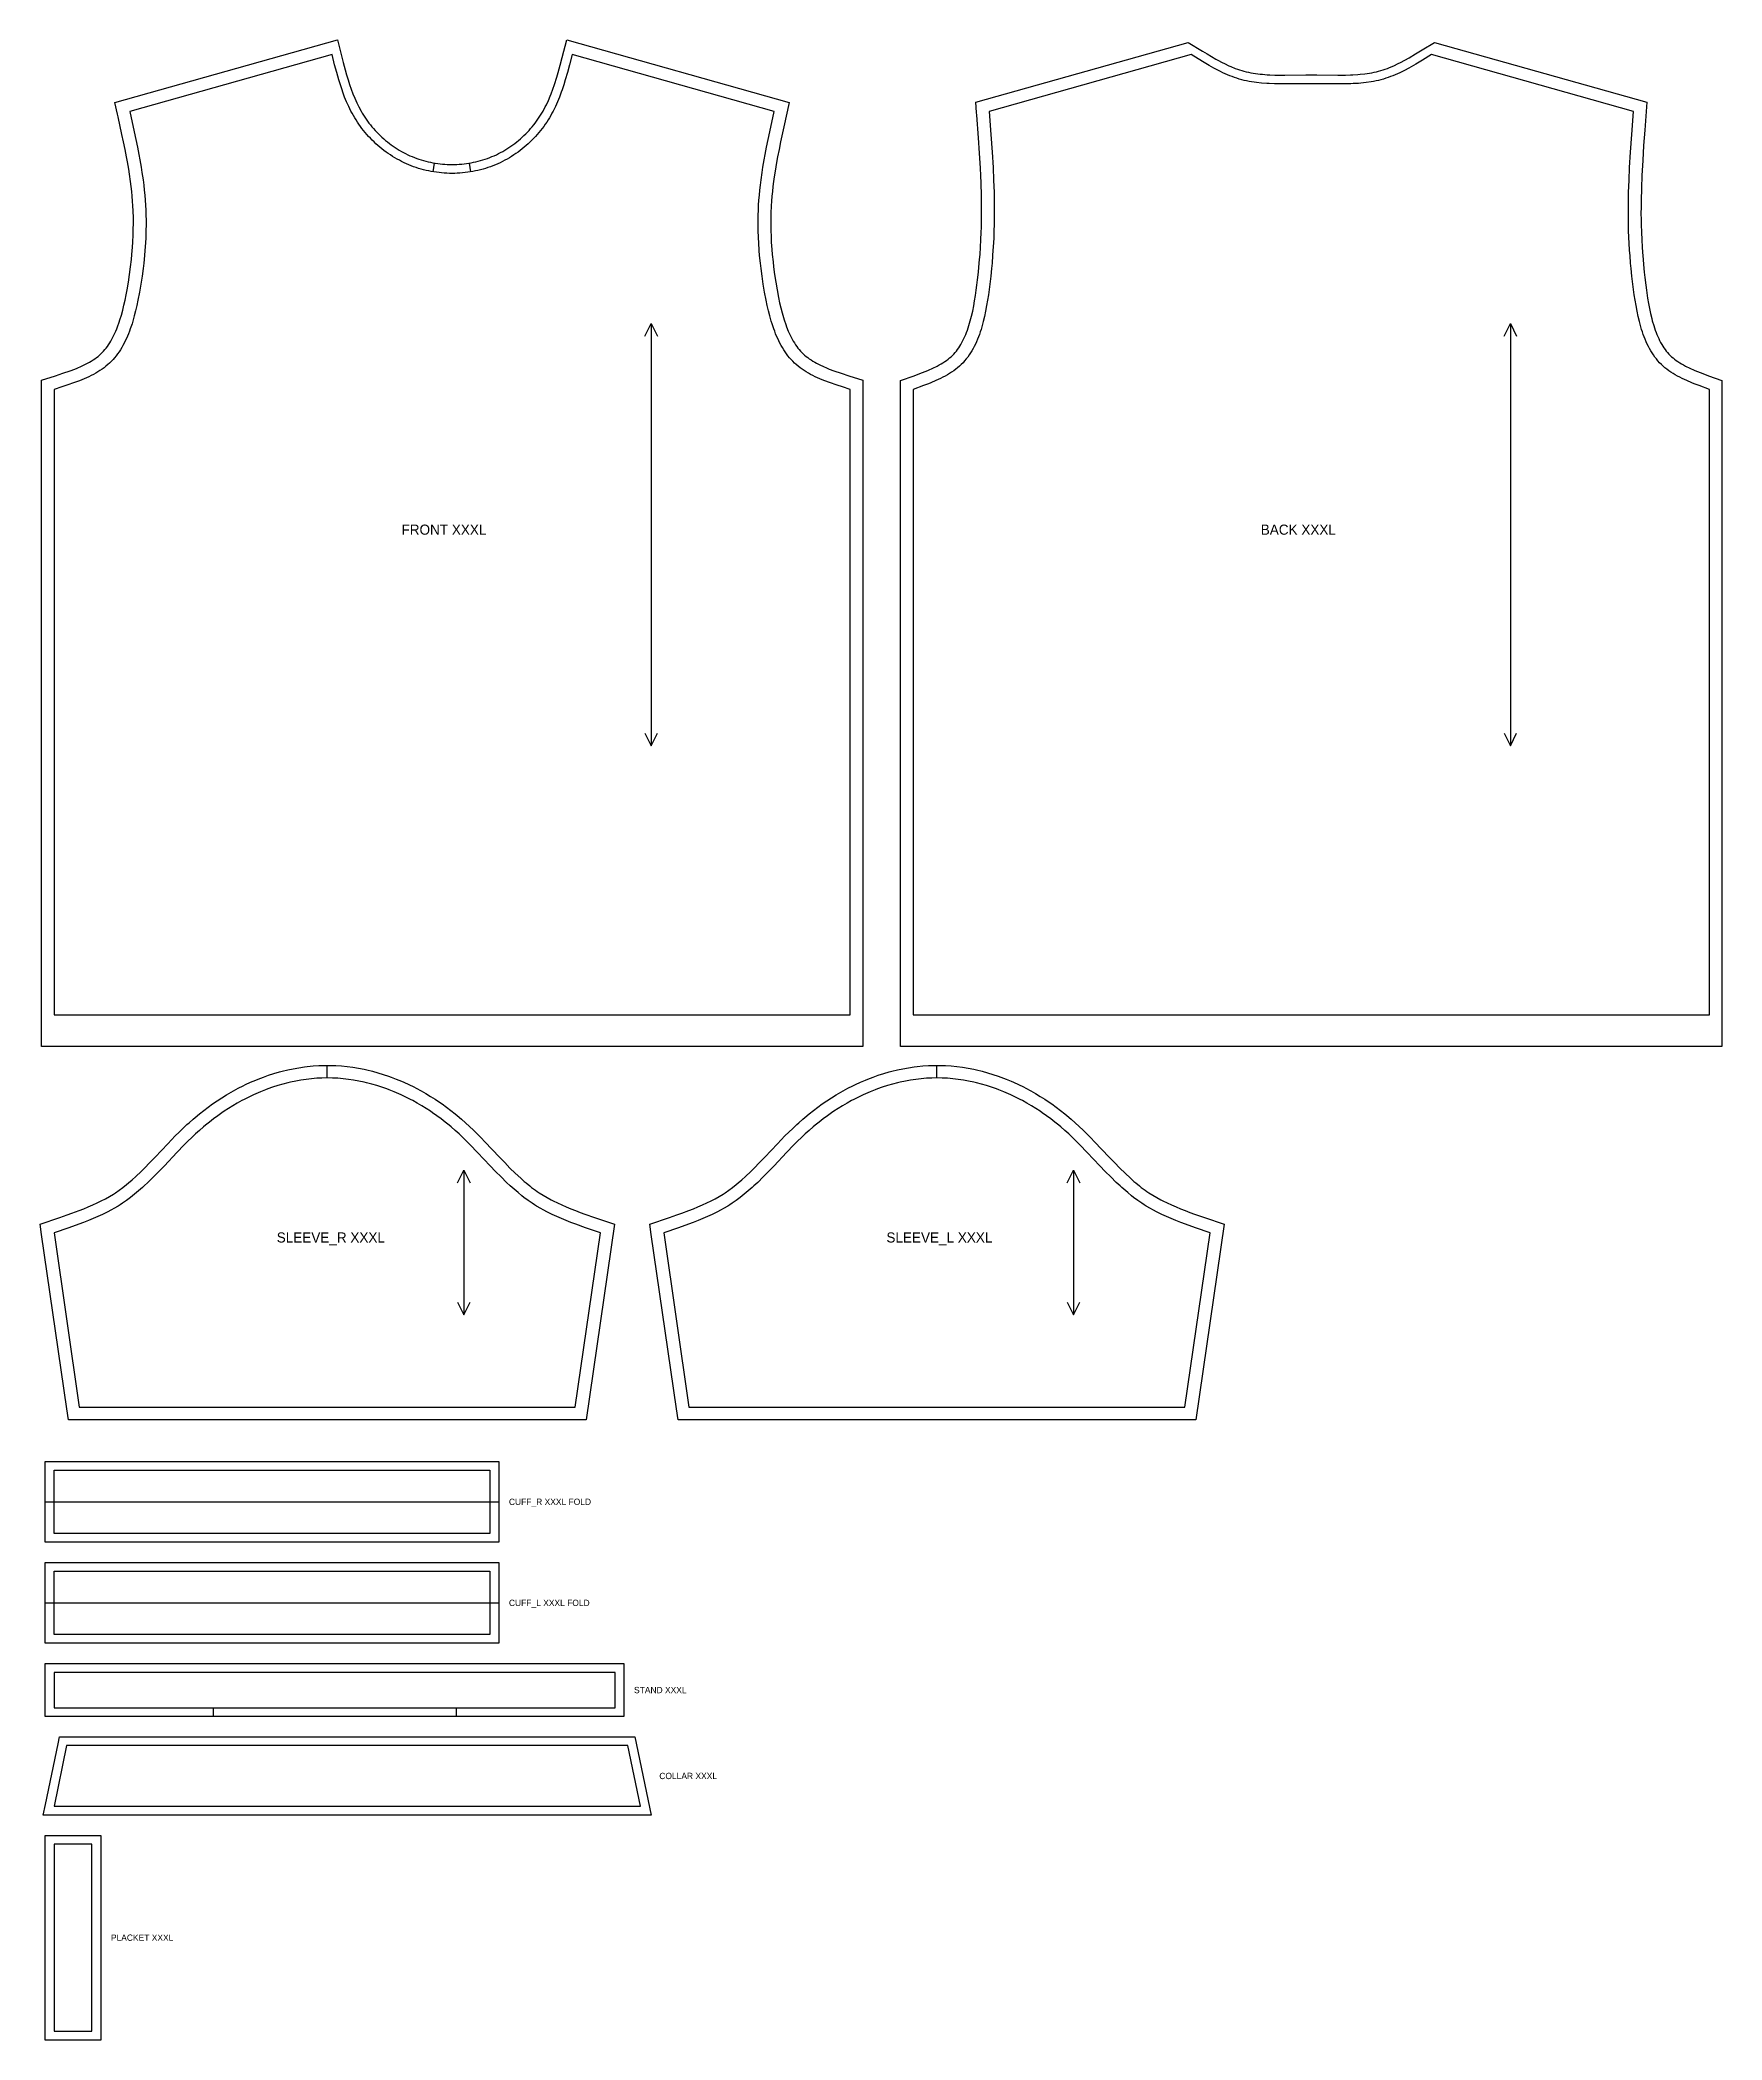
# Model space of a CAD drawing. Extents: x 24 to 1355, y 28 to 1611.
import ezdxf

# ---------------------------------------------------------------- set-up
doc = ezdxf.new("R2010")
doc.units = 0
for name, color, linetype in [('CUT', 7, 'CONTINUOUS'), ('FOLD', 6, 'CONTINUOUS'), ('GRAIN', 3, 'CONTINUOUS'), ('NOTCH', 1, 'CONTINUOUS'), ('SEW', 5, 'CONTINUOUS'), ('TEXT', 2, 'CONTINUOUS')]:
    doc.layers.add(name, color=color, linetype=linetype)

msp = doc.modelspace()

# ---------------------------------------------------------------- linework, layer by layer
at = {"layer": 'CUT'}
for points in [[(85.24, 1552.324), (83.18, 1561.563), (259.267, 1611.088), (263.839, 1593.243), (265.426, 1587.342), (266.527, 1583.462), (267.676, 1579.633), (268.885, 1575.861), (270.165, 1572.153), (271.526, 1568.513), (272.979, 1564.948), (274.535, 1561.463), (276.204, 1558.063), (277.996, 1554.751), (278.942, 1553.129), (279.923, 1551.53), (280.94, 1549.956), (281.995, 1548.401), (283.089, 1546.867), (284.22, 1545.353), (285.387, 1543.862), (286.59, 1542.394), (287.827, 1540.951), (289.098, 1539.533), (290.402, 1538.141), (291.737, 1536.777), (293.104, 1535.442), (294.501, 1534.137), (295.926, 1532.862), (297.38, 1531.619), (298.861, 1530.409), (300.367, 1529.232), (301.9, 1528.091), (303.456, 1526.985), (305.035, 1525.915), (306.637, 1524.884), (308.26, 1523.891), (309.904, 1522.937), (311.566, 1522.024), (313.247, 1521.153), (314.96, 1520.316), (316.691, 1519.522), (318.441, 1518.769), (320.208, 1518.058), (321.991, 1517.39), (323.79, 1516.763), (325.602, 1516.179), (327.429, 1515.638), (329.267, 1515.139), (331.117, 1514.682), (332.977, 1514.269), (334.846, 1513.899), (336.723, 1513.572), (338.607, 1513.288), (340.497, 1513.048), (342.392, 1512.851), (344.291, 1512.697), (346.192, 1512.588), (348.096, 1512.522), (350, 1512.5), (351.904, 1512.522), (353.808, 1512.588), (355.709, 1512.697), (357.608, 1512.851), (359.503, 1513.048), (361.393, 1513.288), (363.277, 1513.572), (365.154, 1513.899), (367.023, 1514.269), (368.883, 1514.682), (370.733, 1515.139), (372.571, 1515.638), (374.398, 1516.179), (376.21, 1516.763), (378.009, 1517.39), (379.792, 1518.058), (381.559, 1518.769), (383.309, 1519.522), (385.04, 1520.316), (386.753, 1521.153), (388.434, 1522.024), (390.096, 1522.937), (391.74, 1523.891), (393.363, 1524.884), (394.965, 1525.915), (396.544, 1526.985), (398.1, 1528.091), (399.633, 1529.232), (401.139, 1530.409), (402.62, 1531.619), (404.074, 1532.862), (405.499, 1534.137), (406.896, 1535.442), (408.263, 1536.777), (409.598, 1538.141), (410.902, 1539.533), (412.173, 1540.951), (413.41, 1542.394), (414.613, 1543.862), (415.78, 1545.353), (416.911, 1546.867), (418.005, 1548.401), (419.06, 1549.956), (420.077, 1551.53), (421.058, 1553.129), (422.004, 1554.751), (423.796, 1558.063), (424.646, 1559.752), (426.257, 1563.196), (427.76, 1566.721), (428.474, 1568.513), (429.835, 1572.153), (431.115, 1575.861), (432.905, 1581.541), (434.029, 1585.396), (435.639, 1591.266), (437.193, 1597.223), (440.733, 1611.088), (616.82, 1561.563), (612.537, 1542.309), (609.972, 1530.369), (608.762, 1524.432), (607.617, 1518.519), (606.55, 1512.63), (605.889, 1508.717), (604.98, 1502.87), (604.435, 1498.986), (603.943, 1495.114), (603.507, 1491.255), (603.131, 1487.408), (602.82, 1483.587), (602.573, 1479.784), (602.318, 1474.075), (602.224, 1470.264), (602.195, 1464.533), (602.25, 1460.702), (602.44, 1454.933), (602.637, 1451.07), (603.039, 1445.246), (603.376, 1441.341), (603.983, 1435.445), (604.454, 1431.486), (605.258, 1425.503), (606.179, 1419.459), (607.214, 1413.342), (608.37, 1407.207), (609.217, 1403.159), (610.136, 1399.165), (611.136, 1395.243), (612.223, 1391.411), (612.802, 1389.534), (614.033, 1385.871), (614.687, 1384.089), (616.075, 1380.634), (616.809, 1378.966), (617.572, 1377.34), (618.362, 1375.758), (619.181, 1374.222), (620.028, 1372.733), (620.904, 1371.293), (621.809, 1369.903), (622.743, 1368.565), (623.707, 1367.278), (624.701, 1366.045), (625.726, 1364.865), (626.782, 1363.738), (627.874, 1362.663), (629.007, 1361.634), (630.194, 1360.636), (631.437, 1359.668), (632.736, 1358.728), (634.09, 1357.815), (635.499, 1356.927), (636.961, 1356.065), (638.474, 1355.226), (640.038, 1354.41), (641.65, 1353.617), (643.308, 1352.844), (646.754, 1351.357), (648.537, 1350.64), (652.212, 1349.251), (657.959, 1347.257), (663.928, 1345.323), (675, 1341.838), (675, 814.5), (25, 814.5), (25, 1341.838), (36.072, 1345.323), (42.041, 1347.257), (47.788, 1349.251), (51.463, 1350.64), (53.246, 1351.357), (56.692, 1352.844), (58.35, 1353.617), (59.962, 1354.41), (61.526, 1355.226), (63.039, 1356.065), (64.501, 1356.927), (65.91, 1357.815), (67.264, 1358.728), (68.563, 1359.668), (69.806, 1360.636), (70.993, 1361.634), (72.126, 1362.663), (73.218, 1363.738), (74.274, 1364.865), (75.299, 1366.045), (76.293, 1367.278), (77.257, 1368.565), (78.191, 1369.903), (79.096, 1371.293), (79.972, 1372.733), (80.819, 1374.222), (81.638, 1375.758), (82.428, 1377.34), (83.191, 1378.966), (83.925, 1380.634), (84.632, 1382.342), (85.313, 1384.089), (86.595, 1387.687), (87.198, 1389.534), (88.332, 1393.315), (89.374, 1397.194), (90.333, 1401.154), (91.215, 1405.177), (92.03, 1409.246), (92.786, 1413.342), (93.821, 1419.459), (94.742, 1425.503), (95.546, 1431.486), (96.233, 1437.415), (96.624, 1441.341), (97.109, 1447.192), (97.363, 1451.07), (97.638, 1456.859), (97.75, 1460.702), (97.81, 1466.446), (97.776, 1470.264), (97.612, 1475.979), (97.427, 1479.784), (97.18, 1483.587), (96.869, 1487.408), (96.493, 1491.255), (96.057, 1495.114), (95.565, 1498.986), (94.729, 1504.816), (94.111, 1508.717), (93.104, 1514.59), (92.383, 1518.519), (91.238, 1524.432), (90.028, 1530.369), (88.765, 1536.328), (85.687, 1550.316)], [(765.03, 1553.722), (764.392, 1561.904), (932.638, 1609.224), (943.967, 1602.168), (947.448, 1600.041), (950.912, 1597.98), (954.364, 1596.003), (956.085, 1595.052), (959.523, 1593.236), (961.24, 1592.375), (964.671, 1590.759), (966.386, 1590.008), (969.817, 1588.629), (971.534, 1588.005), (973.252, 1587.427), (974.973, 1586.896), (976.715, 1586.409), (978.474, 1585.966), (980.253, 1585.565), (982.052, 1585.203), (983.87, 1584.879), (985.706, 1584.591), (989.436, 1584.116), (991.328, 1583.926), (995.164, 1583.631), (997.108, 1583.522), (1001.042, 1583.371), (1005.035, 1583.297), (1009.084, 1583.283), (1025.741, 1583.479), (1030, 1583.5), (1034.259, 1583.479), (1050.916, 1583.283), (1056.969, 1583.326), (1060.933, 1583.436), (1062.892, 1583.522), (1066.762, 1583.765), (1068.672, 1583.926), (1072.438, 1584.337), (1076.13, 1584.879), (1077.948, 1585.203), (1079.747, 1585.565), (1081.526, 1585.966), (1083.285, 1586.409), (1085.027, 1586.896), (1086.748, 1587.427), (1088.466, 1588.005), (1090.183, 1588.629), (1091.898, 1589.297), (1095.329, 1590.759), (1098.76, 1592.375), (1100.477, 1593.236), (1103.915, 1595.052), (1107.361, 1596.98), (1112.552, 1600.041), (1117.781, 1603.25), (1127.362, 1609.224), (1295.608, 1561.904), (1293.881, 1539.624), (1293.004, 1527.595), (1292.226, 1515.632), (1291.59, 1503.75), (1291.201, 1493.92), (1290.964, 1484.154), (1290.905, 1478.302), (1290.903, 1474.409), (1290.956, 1468.575), (1291.03, 1464.687), (1291.201, 1458.848), (1291.448, 1452.994), (1291.771, 1447.117), (1292.031, 1443.182), (1292.49, 1437.248), (1292.842, 1433.266), (1293.442, 1427.249), (1293.891, 1423.205), (1294.641, 1417.083), (1295.196, 1412.942), (1296.12, 1406.706), (1296.81, 1402.587), (1297.573, 1398.521), (1298.417, 1394.525), (1299.353, 1390.621), (1299.858, 1388.709), (1300.946, 1384.977), (1301.531, 1383.162), (1302.145, 1381.385), (1302.787, 1379.646), (1303.459, 1377.95), (1304.161, 1376.297), (1304.894, 1374.691), (1305.657, 1373.132), (1306.452, 1371.622), (1307.278, 1370.164), (1308.136, 1368.758), (1309.025, 1367.406), (1309.948, 1366.108), (1310.903, 1364.865), (1311.892, 1363.676), (1312.917, 1362.543), (1313.979, 1361.462), (1315.091, 1360.424), (1316.263, 1359.417), (1317.499, 1358.435), (1318.797, 1357.479), (1320.157, 1356.547), (1321.577, 1355.638), (1323.056, 1354.751), (1324.592, 1353.885), (1326.181, 1353.039), (1329.513, 1351.403), (1333.027, 1349.831), (1334.846, 1349.066), (1338.59, 1347.565), (1344.429, 1345.36), (1355, 1341.491), (1355, 814.5), (705, 814.5), (705, 1341.491), (715.571, 1345.36), (721.41, 1347.565), (725.154, 1349.066), (726.973, 1349.831), (730.487, 1351.403), (733.819, 1353.039), (735.408, 1353.885), (736.944, 1354.751), (738.423, 1355.638), (739.843, 1356.547), (741.203, 1357.479), (742.501, 1358.435), (743.737, 1359.417), (744.909, 1360.424), (746.021, 1361.462), (747.083, 1362.543), (748.108, 1363.676), (749.097, 1364.865), (750.052, 1366.108), (750.975, 1367.406), (751.864, 1368.758), (752.722, 1370.164), (753.548, 1371.622), (754.343, 1373.132), (755.106, 1374.691), (755.839, 1376.297), (756.541, 1377.95), (757.213, 1379.646), (757.855, 1381.385), (758.469, 1383.162), (759.612, 1386.827), (760.142, 1388.709), (761.127, 1392.561), (762.016, 1396.513), (762.818, 1400.546), (763.543, 1404.641), (764.202, 1408.779), (764.804, 1412.942), (765.359, 1417.083), (765.869, 1421.172), (766.558, 1427.249), (766.968, 1431.267), (767.51, 1437.248), (767.825, 1441.209), (768.229, 1447.117), (768.552, 1452.994), (768.799, 1458.848), (768.921, 1462.742), (769.044, 1468.575), (769.087, 1472.464), (769.095, 1478.302), (769.063, 1482.201), (768.961, 1488.057), (768.661, 1497.843), (768.41, 1503.75), (768.112, 1509.68), (767.4, 1521.604), (766.567, 1533.602), (765.188, 1551.705)], [(25.103, 665.566), (23.904, 673.842), (39.65, 679.104), (45.421, 681.086), (49.217, 682.432), (54.816, 684.507), (58.478, 685.937), (62.076, 687.415), (65.605, 688.946), (69.059, 690.537), (72.434, 692.195), (75.723, 693.926), (78.924, 695.737), (82.03, 697.634), (83.548, 698.617), (86.561, 700.689), (89.526, 702.882), (92.449, 705.192), (93.898, 706.387), (96.771, 708.857), (99.619, 711.424), (103.853, 715.44), (106.659, 718.214), (110.86, 722.499), (115.07, 726.904), (125.051, 737.472), (130.947, 743.568), (133.973, 746.6), (137.061, 749.606), (140.219, 752.577), (141.827, 754.045), (145.079, 756.92), (146.728, 758.331), (150.072, 761.098), (153.476, 763.791), (156.939, 766.407), (160.461, 768.944), (164.04, 771.399), (167.675, 773.77), (171.365, 776.055), (175.11, 778.25), (177.002, 779.314), (180.826, 781.371), (184.701, 783.333), (186.657, 784.278), (190.608, 786.093), (194.607, 787.806), (196.624, 788.623), (200.694, 790.179), (204.811, 791.628), (209.075, 792.997), (213.384, 794.247), (215.553, 794.826), (219.921, 795.889), (224.322, 796.823), (228.755, 797.624), (233.214, 798.289), (235.453, 798.569), (239.947, 799.021), (244.458, 799.326), (248.984, 799.48), (253.516, 799.48), (258.042, 799.326), (262.553, 799.021), (267.047, 798.569), (271.519, 797.974), (275.965, 797.24), (280.383, 796.372), (282.579, 795.889), (286.947, 794.826), (291.276, 793.637), (295.563, 792.327), (299.754, 790.917), (301.806, 790.179), (305.876, 788.623), (309.899, 786.962), (311.892, 786.093), (315.843, 784.278), (319.743, 782.364), (321.674, 781.371), (325.498, 779.314), (329.269, 777.164), (332.987, 774.923), (336.65, 772.595), (338.46, 771.399), (342.039, 768.944), (345.561, 766.407), (349.024, 763.791), (352.428, 761.098), (354.108, 759.724), (357.421, 756.92), (360.673, 754.045), (363.869, 751.096), (366.992, 748.107), (370.048, 745.087), (373.045, 742.047), (375.992, 738.997), (387.43, 726.904), (391.64, 722.499), (395.841, 718.214), (400.055, 714.081), (404.302, 710.129), (407.162, 707.61), (408.602, 706.387), (411.508, 704.023), (412.974, 702.882), (415.939, 700.689), (417.438, 699.638), (418.952, 698.617), (422.011, 696.674), (425.165, 694.821), (428.411, 693.051), (430.066, 692.195), (433.441, 690.537), (436.895, 688.946), (440.424, 687.415), (444.022, 685.937), (447.684, 684.507), (451.404, 683.115), (455.175, 681.756), (462.85, 679.104), (478.596, 673.842), (456.155, 519), (46.345, 519), (45.103, 527.566)], [(507.603, 665.566), (506.404, 673.842), (522.15, 679.104), (527.921, 681.086), (531.717, 682.432), (537.316, 684.507), (540.978, 685.937), (544.576, 687.415), (548.105, 688.946), (551.559, 690.537), (554.934, 692.195), (558.223, 693.926), (561.424, 695.737), (564.53, 697.634), (566.048, 698.617), (569.061, 700.689), (572.026, 702.882), (574.949, 705.192), (576.398, 706.387), (579.271, 708.857), (582.119, 711.424), (586.353, 715.44), (589.159, 718.214), (593.36, 722.499), (597.57, 726.904), (607.551, 737.472), (613.447, 743.568), (616.473, 746.6), (619.561, 749.606), (622.719, 752.577), (624.327, 754.045), (627.579, 756.92), (629.228, 758.331), (632.572, 761.098), (635.976, 763.791), (639.439, 766.407), (642.961, 768.944), (646.54, 771.399), (650.175, 773.77), (653.865, 776.055), (657.61, 778.25), (659.502, 779.314), (663.326, 781.371), (667.201, 783.333), (669.157, 784.278), (673.108, 786.093), (677.107, 787.806), (679.124, 788.623), (683.194, 790.179), (687.311, 791.628), (691.575, 792.997), (695.884, 794.247), (698.053, 794.826), (702.421, 795.889), (706.822, 796.823), (711.255, 797.624), (715.714, 798.289), (717.953, 798.569), (722.447, 799.021), (726.958, 799.326), (731.484, 799.48), (736.016, 799.48), (740.542, 799.326), (745.053, 799.021), (749.547, 798.569), (754.019, 797.974), (758.465, 797.24), (762.883, 796.372), (765.079, 795.889), (769.447, 794.826), (773.776, 793.637), (778.063, 792.327), (782.254, 790.917), (784.306, 790.179), (788.376, 788.623), (792.399, 786.962), (794.392, 786.093), (798.343, 784.278), (802.243, 782.364), (804.174, 781.371), (807.998, 779.314), (811.769, 777.164), (815.487, 774.923), (819.15, 772.595), (820.96, 771.399), (824.539, 768.944), (828.061, 766.407), (831.524, 763.791), (834.928, 761.098), (836.608, 759.724), (839.921, 756.92), (843.173, 754.045), (846.369, 751.096), (849.492, 748.107), (852.548, 745.087), (855.545, 742.047), (858.492, 738.997), (869.93, 726.904), (874.14, 722.499), (878.341, 718.214), (882.555, 714.081), (886.802, 710.129), (889.662, 707.61), (891.102, 706.387), (894.008, 704.023), (895.474, 702.882), (898.439, 700.689), (899.938, 699.638), (901.452, 698.617), (904.511, 696.674), (907.665, 694.821), (910.911, 693.051), (912.566, 692.195), (915.941, 690.537), (919.395, 688.946), (922.924, 687.415), (926.522, 685.937), (930.184, 684.507), (933.904, 683.115), (937.675, 681.756), (945.35, 679.104), (961.096, 673.842), (938.655, 519), (528.845, 519), (527.603, 527.566)], [(28, 486), (387, 486), (387, 422), (28, 422)], [(28, 406), (387, 406), (387, 342), (28, 342)], [(28, 319), (28, 326), (486, 326), (486, 284), (28, 284), (28, 291)], [(38.147, 262.428), (39.308, 268), (494.692, 268), (507.609, 206), (26.391, 206), (28.147, 214.428)], [(28, 183), (28, 190), (72, 190), (72, 28), (28, 28), (28, 35)]]:
    msp.add_lwpolyline(points, close=True, dxfattribs=at)
at = {"layer": 'FOLD'}
for points in [[(28, 454), (387, 454)], [(28, 374), (387, 374)]]:
    msp.add_lwpolyline(points, dxfattribs=at)
at = {"layer": 'GRAIN'}
for points in [[(502.5, 1376.7), (507.5, 1386.7), (512.5, 1376.7)], [(507.5, 1386.7), (507.5, 1052.3)], [(1182.5, 1376.7), (1187.5, 1386.7), (1192.5, 1376.7)], [(1187.5, 1386.7), (1187.5, 1052.3)], [(502.5, 1062.3), (507.5, 1052.3), (512.5, 1062.3)], [(1182.5, 1062.3), (1187.5, 1052.3), (1192.5, 1062.3)], [(354.375, 706.56), (359.375, 716.56), (364.375, 706.56)], [(359.375, 716.56), (359.375, 601.94)], [(836.875, 706.56), (841.875, 716.56), (846.875, 706.56)], [(841.875, 716.56), (841.875, 601.94)], [(354.375, 611.94), (359.375, 601.94), (364.375, 611.94)], [(836.875, 611.94), (841.875, 601.94), (846.875, 611.94)]]:
    msp.add_lwpolyline(points, dxfattribs=at)
at = {"layer": 'NOTCH'}
for points in [[(335.05, 1506.758), (336.218, 1513.66)], [(364.95, 1506.758), (363.782, 1513.66)], [(251.25, 789.5), (251.25, 799.5)], [(733.75, 789.5), (733.75, 799.5)], [(160.874, 291), (160.874, 284)], [(353.126, 291), (353.126, 284)]]:
    msp.add_lwpolyline(points, dxfattribs=at)
at = {"layer": 'SEW'}
for points in [[(95, 1554.5), (98.542, 1538.431), (99.818, 1532.407), (101.046, 1526.385), (102.211, 1520.364), (102.947, 1516.351), (103.98, 1510.334), (104.615, 1506.325), (105.477, 1500.313), (105.986, 1496.307), (106.438, 1492.303), (106.829, 1488.3), (107.153, 1484.317), (107.411, 1480.351), (107.604, 1476.384), (107.733, 1472.416), (107.8, 1468.445), (107.804, 1464.468), (107.748, 1460.485), (107.551, 1454.494), (107.346, 1450.487), (106.929, 1444.455), (106.581, 1440.415), (105.955, 1434.325), (105.469, 1430.243), (104.64, 1424.082), (103.694, 1417.871), (102.631, 1411.591), (101.436, 1405.244), (100.551, 1401.017), (99.583, 1396.812), (98.521, 1392.647), (97.355, 1388.538), (96.729, 1386.509), (95.386, 1382.514), (94.666, 1380.551), (93.912, 1378.615), (93.122, 1376.707), (92.295, 1374.829), (91.429, 1372.983), (90.524, 1371.172), (89.579, 1369.397), (88.591, 1367.661), (87.559, 1365.965), (86.482, 1364.311), (85.359, 1362.703), (84.188, 1361.141), (82.968, 1359.627), (81.697, 1358.165), (80.375, 1356.755), (79, 1355.4), (77.574, 1354.104), (76.096, 1352.862), (74.568, 1351.672), (72.993, 1350.532), (71.372, 1349.438), (69.709, 1348.39), (68.004, 1347.384), (66.262, 1346.419), (64.483, 1345.491), (62.67, 1344.598), (60.826, 1343.739), (57.052, 1342.11), (55.126, 1341.335), (51.209, 1339.855), (45.204, 1337.77), (41.141, 1336.443), (35, 1334.5), (35, 839.5), (665, 839.5), (665, 1334.5), (658.859, 1336.443), (654.796, 1337.77), (648.791, 1339.855), (644.874, 1341.335), (642.948, 1342.11), (639.174, 1343.739), (637.33, 1344.598), (635.517, 1345.491), (633.738, 1346.419), (631.996, 1347.384), (630.291, 1348.39), (628.628, 1349.438), (627.007, 1350.532), (625.432, 1351.672), (623.904, 1352.862), (622.426, 1354.104), (621, 1355.4), (619.625, 1356.755), (618.303, 1358.165), (617.032, 1359.627), (615.812, 1361.141), (614.641, 1362.703), (613.518, 1364.311), (612.441, 1365.965), (611.409, 1367.661), (610.421, 1369.397), (609.476, 1371.172), (608.571, 1372.983), (607.705, 1374.829), (606.878, 1376.707), (606.088, 1378.615), (605.334, 1380.551), (604.614, 1382.514), (603.271, 1386.509), (602.645, 1388.538), (601.479, 1392.647), (600.417, 1396.812), (599.449, 1401.017), (598.564, 1405.244), (597.369, 1411.591), (596.306, 1417.871), (595.36, 1424.082), (594.531, 1430.243), (594.045, 1434.325), (593.419, 1440.415), (593.071, 1444.455), (592.654, 1450.487), (592.449, 1454.494), (592.252, 1460.485), (592.196, 1464.468), (592.2, 1468.445), (592.267, 1472.416), (592.396, 1476.384), (592.589, 1480.351), (592.847, 1484.317), (593.171, 1488.3), (593.562, 1492.303), (594.014, 1496.307), (594.523, 1500.313), (595.385, 1506.325), (596.02, 1510.334), (597.053, 1516.351), (597.789, 1520.364), (598.954, 1526.385), (600.182, 1532.407), (601.458, 1538.431), (605, 1554.5), (445, 1599.5), (442.932, 1591.467), (441.32, 1585.473), (439.61, 1579.528), (438.393, 1575.603), (437.102, 1571.715), (436.424, 1569.788), (434.995, 1565.968), (433.46, 1562.203), (431.806, 1558.497), (430.019, 1554.857), (429.072, 1553.063), (428.088, 1551.289), (427.064, 1549.534), (426, 1547.8), (424.896, 1546.091), (423.751, 1544.404), (422.566, 1542.74), (421.341, 1541.101), (420.077, 1539.486), (418.775, 1537.898), (417.437, 1536.336), (416.063, 1534.803), (414.653, 1533.299), (413.209, 1531.825), (411.732, 1530.382), (410.223, 1528.97), (408.682, 1527.592), (407.11, 1526.249), (405.508, 1524.94), (403.878, 1523.667), (402.219, 1522.431), (400.534, 1521.233), (398.822, 1520.074), (397.085, 1518.955), (395.323, 1517.877), (393.538, 1516.842), (391.73, 1515.849), (389.9, 1514.9), (388.036, 1513.99), (386.152, 1513.125), (384.249, 1512.306), (382.327, 1511.534), (380.389, 1510.807), (378.435, 1510.126), (376.466, 1509.492), (374.483, 1508.904), (372.488, 1508.362), (370.481, 1507.867), (368.463, 1507.419), (366.435, 1507.017), (364.4, 1506.662), (362.356, 1506.355), (360.307, 1506.094), (358.252, 1505.88), (356.192, 1505.714), (354.13, 1505.595), (352.066, 1505.524), (350, 1505.5), (347.934, 1505.524), (345.87, 1505.595), (343.808, 1505.714), (341.748, 1505.88), (339.693, 1506.094), (337.644, 1506.355), (335.6, 1506.662), (333.565, 1507.017), (331.537, 1507.419), (329.519, 1507.867), (327.512, 1508.362), (325.517, 1508.904), (323.534, 1509.492), (321.565, 1510.126), (319.611, 1510.807), (317.673, 1511.534), (315.751, 1512.306), (313.848, 1513.125), (311.964, 1513.99), (310.1, 1514.9), (308.27, 1515.849), (306.462, 1516.842), (304.677, 1517.877), (302.915, 1518.955), (301.178, 1520.074), (299.466, 1521.233), (297.781, 1522.431), (296.122, 1523.667), (294.492, 1524.94), (292.89, 1526.249), (291.318, 1527.592), (289.777, 1528.97), (288.268, 1530.382), (286.791, 1531.825), (285.347, 1533.299), (283.937, 1534.803), (282.563, 1536.336), (281.225, 1537.898), (279.923, 1539.486), (278.659, 1541.101), (277.434, 1542.74), (276.249, 1544.404), (275.104, 1546.091), (274, 1547.8), (272.936, 1549.534), (271.912, 1551.289), (270.928, 1553.063), (269.981, 1554.857), (268.194, 1558.497), (266.54, 1562.203), (265.005, 1565.968), (263.576, 1569.788), (262.898, 1571.715), (261.607, 1575.603), (260.39, 1579.528), (258.68, 1585.473), (257.068, 1591.467), (255, 1599.5)], [(775, 1554.5), (776.392, 1536.345), (777.379, 1522.255), (778.098, 1510.215), (778.574, 1500.22), (778.91, 1490.267), (779.035, 1484.309), (779.082, 1480.333), (779.097, 1474.377), (779.069, 1470.409), (778.968, 1464.455), (778.859, 1460.481), (778.633, 1454.506), (778.439, 1450.51), (778.081, 1444.493), (777.797, 1440.461), (777.3, 1434.378), (776.921, 1430.296), (776.277, 1424.127), (775.797, 1419.979), (775, 1413.7), (774.406, 1409.426), (773.756, 1405.135), (773.036, 1400.843), (772.235, 1396.569), (771.339, 1392.331), (770.335, 1388.144), (769.789, 1386.076), (768.601, 1382), (767.955, 1379.997), (767.272, 1378.02), (766.552, 1376.071), (765.792, 1374.153), (764.991, 1372.267), (764.147, 1370.417), (763.258, 1368.603), (762.324, 1366.828), (761.342, 1365.095), (760.311, 1363.405), (759.229, 1361.761), (758.094, 1360.164), (756.905, 1358.618), (755.661, 1357.123), (754.36, 1355.683), (753, 1354.3), (751.582, 1352.976), (750.107, 1351.708), (748.578, 1350.493), (746.997, 1349.328), (745.367, 1348.211), (743.691, 1347.138), (741.972, 1346.107), (740.214, 1345.115), (738.417, 1344.159), (736.587, 1343.237), (734.725, 1342.345), (732.834, 1341.481), (728.978, 1339.826), (727.018, 1339.028), (723.05, 1337.482), (715, 1334.5), (715, 839.5), (1345, 839.5), (1345, 1334.5), (1336.95, 1337.482), (1332.982, 1339.028), (1331.022, 1339.826), (1327.166, 1341.481), (1325.275, 1342.345), (1323.413, 1343.237), (1321.583, 1344.159), (1319.786, 1345.115), (1318.028, 1346.107), (1316.309, 1347.138), (1314.633, 1348.211), (1313.003, 1349.328), (1311.422, 1350.493), (1309.893, 1351.708), (1308.418, 1352.976), (1307, 1354.3), (1305.64, 1355.683), (1304.339, 1357.123), (1303.095, 1358.618), (1301.906, 1360.164), (1300.771, 1361.761), (1299.689, 1363.405), (1298.658, 1365.095), (1297.676, 1366.828), (1296.742, 1368.603), (1295.853, 1370.417), (1295.009, 1372.267), (1294.208, 1374.153), (1293.448, 1376.071), (1292.728, 1378.02), (1292.045, 1379.997), (1291.399, 1382), (1290.211, 1386.076), (1289.665, 1388.144), (1288.661, 1392.331), (1287.765, 1396.569), (1286.964, 1400.843), (1286.244, 1405.135), (1285.594, 1409.426), (1285, 1413.7), (1284.203, 1419.979), (1283.723, 1424.127), (1283.079, 1430.296), (1282.7, 1434.378), (1282.203, 1440.461), (1281.919, 1444.493), (1281.561, 1450.51), (1281.367, 1454.506), (1281.141, 1460.481), (1281.032, 1464.455), (1280.931, 1470.409), (1280.903, 1474.377), (1280.918, 1480.333), (1280.965, 1484.309), (1281.09, 1490.267), (1281.426, 1500.22), (1281.902, 1510.215), (1282.621, 1522.255), (1283.608, 1536.345), (1285, 1554.5), (1125, 1599.5), (1117.94, 1595.124), (1112.621, 1591.937), (1109.054, 1589.894), (1107.262, 1588.904), (1103.659, 1587.001), (1100.026, 1585.216), (1096.358, 1583.568), (1094.509, 1582.802), (1092.649, 1582.078), (1090.778, 1581.398), (1088.895, 1580.764), (1087, 1580.18), (1085.082, 1579.644), (1083.151, 1579.158), (1081.208, 1578.719), (1079.253, 1578.325), (1077.287, 1577.975), (1073.322, 1577.393), (1069.316, 1576.956), (1067.3, 1576.786), (1063.242, 1576.531), (1061.201, 1576.441), (1057.099, 1576.327), (1050.9, 1576.283), (1034.195, 1576.479), (1030, 1576.5), (1025.805, 1576.479), (1009.1, 1576.283), (1004.962, 1576.298), (1000.847, 1576.374), (996.758, 1576.531), (994.725, 1576.645), (990.684, 1576.956), (986.678, 1577.393), (984.691, 1577.665), (982.713, 1577.975), (980.747, 1578.325), (978.792, 1578.719), (976.849, 1579.158), (974.918, 1579.644), (973, 1580.18), (971.105, 1580.764), (969.222, 1581.398), (967.351, 1582.078), (965.491, 1582.802), (963.642, 1583.568), (959.974, 1585.216), (958.153, 1586.093), (954.536, 1587.939), (952.738, 1588.904), (949.16, 1590.905), (943.83, 1594.049), (935, 1599.5)], [(35, 667), (55, 529), (447.5, 529), (467.5, 667), (455.729, 670.969), (447.96, 673.727), (444.116, 675.165), (440.306, 676.653), (436.538, 678.201), (432.816, 679.815), (429.146, 681.506), (425.535, 683.28), (421.988, 685.147), (420.24, 686.118), (416.799, 688.14), (415.108, 689.193), (413.438, 690.275), (410.128, 692.55), (406.898, 694.94), (405.31, 696.175), (402.184, 698.719), (400.644, 700.026), (397.606, 702.702), (396.106, 704.069), (393.14, 706.856), (388.762, 711.15), (384.448, 715.551), (380.172, 720.026), (370.209, 730.575), (364.433, 736.547), (361.498, 739.487), (358.523, 742.383), (355.5, 745.226), (352.431, 748), (349.312, 750.697), (347.732, 752.02), (344.53, 754.612), (341.273, 757.13), (337.962, 759.572), (334.6, 761.936), (332.9, 763.088), (329.461, 765.331), (325.973, 767.49), (322.437, 769.563), (318.855, 771.548), (317.046, 772.507), (313.395, 774.356), (309.699, 776.111), (307.835, 776.953), (304.076, 778.563), (300.276, 780.074), (298.36, 780.792), (294.5, 782.15), (290.503, 783.434), (286.469, 784.604), (282.402, 785.657), (280.358, 786.139), (276.249, 787.011), (272.118, 787.758), (267.967, 788.376), (263.802, 788.863), (259.624, 789.215), (255.439, 789.428), (251.25, 789.5), (247.061, 789.428), (242.876, 789.215), (238.698, 788.863), (234.533, 788.376), (230.382, 787.758), (226.251, 787.011), (222.142, 786.139), (220.098, 785.657), (216.031, 784.604), (211.997, 783.434), (208, 782.15), (204.14, 780.792), (202.224, 780.074), (198.424, 778.563), (194.665, 776.953), (192.801, 776.111), (189.105, 774.356), (185.454, 772.507), (183.645, 771.548), (180.063, 769.563), (176.527, 767.49), (173.039, 765.331), (169.6, 763.088), (167.9, 761.936), (164.538, 759.572), (161.227, 757.13), (157.97, 754.612), (154.768, 752.02), (153.188, 750.697), (150.069, 748), (147, 745.226), (143.977, 742.383), (141.002, 739.487), (138.067, 736.547), (132.291, 730.575), (122.328, 720.026), (118.052, 715.551), (113.738, 711.15), (109.36, 706.856), (106.394, 704.069), (104.894, 702.702), (101.856, 700.026), (100.316, 698.719), (97.19, 696.175), (95.602, 694.94), (92.372, 692.55), (89.062, 690.275), (87.392, 689.193), (85.701, 688.14), (82.26, 686.118), (80.512, 685.147), (76.965, 683.28), (73.354, 681.506), (69.684, 679.815), (65.962, 678.201), (62.194, 676.653), (58.384, 675.165), (54.54, 673.727), (46.771, 670.969)], [(517.5, 667), (537.5, 529), (930, 529), (950, 667), (938.229, 670.969), (930.46, 673.727), (926.616, 675.165), (922.806, 676.653), (919.038, 678.201), (915.316, 679.815), (911.646, 681.506), (908.035, 683.28), (904.488, 685.147), (902.74, 686.118), (899.299, 688.14), (897.608, 689.193), (895.938, 690.275), (892.628, 692.55), (889.398, 694.94), (887.81, 696.175), (884.684, 698.719), (883.144, 700.026), (880.106, 702.702), (878.606, 704.069), (875.64, 706.856), (871.262, 711.15), (866.948, 715.551), (862.672, 720.026), (852.709, 730.575), (846.933, 736.547), (843.998, 739.487), (841.023, 742.383), (838, 745.226), (834.931, 748), (831.812, 750.697), (830.232, 752.02), (827.03, 754.612), (823.773, 757.13), (820.462, 759.572), (817.1, 761.936), (815.4, 763.088), (811.961, 765.331), (808.473, 767.49), (804.937, 769.563), (801.355, 771.548), (799.546, 772.507), (795.895, 774.356), (792.199, 776.111), (790.335, 776.953), (786.576, 778.563), (782.776, 780.074), (780.86, 780.792), (777, 782.15), (773.003, 783.434), (768.969, 784.604), (764.902, 785.657), (762.858, 786.139), (758.749, 787.011), (754.618, 787.758), (750.467, 788.376), (746.302, 788.863), (742.124, 789.215), (737.939, 789.428), (733.75, 789.5), (729.561, 789.428), (725.376, 789.215), (721.198, 788.863), (717.033, 788.376), (712.882, 787.758), (708.751, 787.011), (704.642, 786.139), (702.598, 785.657), (698.531, 784.604), (694.497, 783.434), (690.5, 782.15), (686.64, 780.792), (684.724, 780.074), (680.924, 778.563), (677.165, 776.953), (675.301, 776.111), (671.605, 774.356), (667.954, 772.507), (666.145, 771.548), (662.563, 769.563), (659.027, 767.49), (655.539, 765.331), (652.1, 763.088), (650.4, 761.936), (647.038, 759.572), (643.727, 757.13), (640.47, 754.612), (637.268, 752.02), (635.688, 750.697), (632.569, 748), (629.5, 745.226), (626.477, 742.383), (623.502, 739.487), (620.567, 736.547), (614.791, 730.575), (604.828, 720.026), (600.552, 715.551), (596.238, 711.15), (591.86, 706.856), (588.894, 704.069), (587.394, 702.702), (584.356, 700.026), (582.816, 698.719), (579.69, 696.175), (578.102, 694.94), (574.872, 692.55), (571.562, 690.275), (569.892, 689.193), (568.201, 688.14), (564.76, 686.118), (563.012, 685.147), (559.465, 683.28), (555.854, 681.506), (552.184, 679.815), (548.462, 678.201), (544.694, 676.653), (540.884, 675.165), (537.04, 673.727), (529.271, 670.969)], [(35, 479), (380, 479), (380, 429), (35, 429)], [(35, 399), (380, 399), (380, 349), (35, 349)], [(35, 319), (35, 291), (479, 291), (479, 319)], [(45, 261), (35, 213), (499, 213), (489, 261)], [(35, 183), (35, 35), (65, 35), (65, 183)]]:
    msp.add_lwpolyline(points, close=True, dxfattribs=at)

# ---------------------------------------------------------------- texts
at = {"layer": 'TEXT'}
for s, height, p in [('FRONT XXXL', 8, (310, 1219.5)), ('BACK XXXL', 8, (990, 1219.5)), ('SLEEVE_R XXXL', 8, (211.25, 659.25)), ('SLEEVE_L XXXL', 8, (693.75, 659.25)), ('CUFF_R XXXL FOLD', 5, (395, 451.5)), ('CUFF_L XXXL FOLD', 5, (395, 371.5)), ('STAND XXXL', 5, (494, 302.5)), ('COLLAR XXXL', 5, (514, 234.5)), ('PLACKET XXXL', 5, (80, 106.5))]:
    msp.add_text(s, height=height, dxfattribs=at).set_placement(p)

doc.saveas('drawing.dxf')
